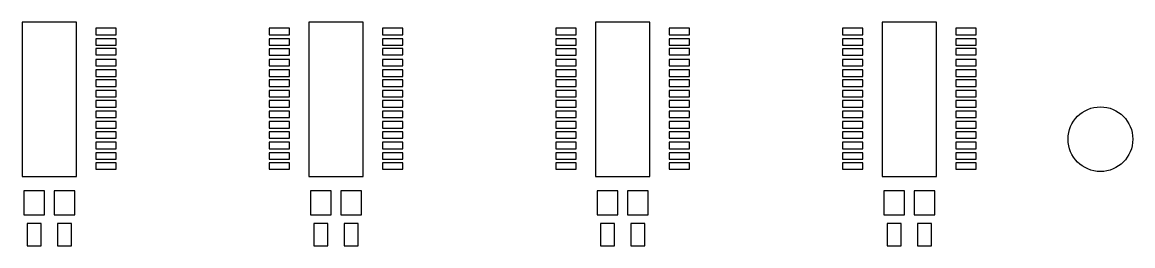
# Model space of a CAD drawing. Extents: x 68 to 209, y -167 to -95.
# Drawn here: x 139.3 to 209, y -165.2 to -151.2 of the extents above; entities that cross this region are included whole.
import ezdxf

# ---------------------------------------------------------------- set-up
doc = ezdxf.new("R2010")
doc.units = 0
doc.header["$MEASUREMENT"] = 0
doc.layers.add('BLACK', color=250, linetype='CONTINUOUS')

msp = doc.modelspace()

# ---------------------------------------------------------------- linework, layer by layer
at = {"layer": 'BLACK'}
for p, q in [((142.7, -151.15), (139.3, -151.15)), ((139.3, -151.15), (139.3, -160.85)), ((142.7, -160.85), (142.7, -151.15)), ((160.7, -151.15), (157.3, -151.15)), ((157.3, -151.15), (157.3, -160.85)), ((160.7, -160.85), (160.7, -151.15)), ((178.7, -151.15), (175.3, -151.15)), ((175.3, -151.15), (175.3, -160.85)), ((178.7, -160.85), (178.7, -151.15)), ((196.7, -151.15), (193.3, -151.15)), ((193.3, -151.15), (193.3, -160.85)), ((196.7, -160.85), (196.7, -151.15)), ((145.191, -151.53), (143.921, -151.53)), ((143.921, -151.53), (143.921, -151.936)), ((143.921, -151.936), (145.191, -151.936)), ((145.191, -151.936), (145.191, -151.53)), ((156.079, -151.53), (154.809, -151.53)), ((154.809, -151.53), (154.809, -151.936)), ((154.809, -151.936), (156.079, -151.936)), ((156.079, -151.936), (156.079, -151.53)), ((163.191, -151.53), (161.921, -151.53)), ((161.921, -151.53), (161.921, -151.936)), ((161.921, -151.936), (163.191, -151.936)), ((163.191, -151.936), (163.191, -151.53)), ((174.079, -151.53), (172.809, -151.53)), ((172.809, -151.53), (172.809, -151.936)), ((172.809, -151.936), (174.079, -151.936)), ((174.079, -151.936), (174.079, -151.53)), ((181.191, -151.53), (179.921, -151.53)), ((179.921, -151.53), (179.921, -151.936)), ((179.921, -151.936), (181.191, -151.936)), ((181.191, -151.936), (181.191, -151.53)), ((192.079, -151.53), (190.809, -151.53)), ((190.809, -151.53), (190.809, -151.936)), ((190.809, -151.936), (192.079, -151.936)), ((192.079, -151.936), (192.079, -151.53)), ((199.191, -151.53), (197.921, -151.53)), ((197.921, -151.53), (197.921, -151.936)), ((197.921, -151.936), (199.191, -151.936)), ((199.191, -151.936), (199.191, -151.53)), ((145.191, -152.19), (143.921, -152.19)), ((143.921, -152.19), (143.921, -152.596)), ((143.921, -152.596), (145.191, -152.596)), ((145.191, -152.596), (145.191, -152.19)), ((156.079, -152.19), (154.809, -152.19)), ((154.809, -152.19), (154.809, -152.596)), ((154.809, -152.596), (156.079, -152.596)), ((156.079, -152.596), (156.079, -152.19)), ((163.191, -152.19), (161.921, -152.19)), ((161.921, -152.19), (161.921, -152.596)), ((161.921, -152.596), (163.191, -152.596)), ((163.191, -152.596), (163.191, -152.19)), ((174.079, -152.19), (172.809, -152.19)), ((172.809, -152.19), (172.809, -152.596)), ((172.809, -152.596), (174.079, -152.596)), ((174.079, -152.596), (174.079, -152.19)), ((181.191, -152.19), (179.921, -152.19)), ((179.921, -152.19), (179.921, -152.596)), ((179.921, -152.596), (181.191, -152.596)), ((181.191, -152.596), (181.191, -152.19)), ((192.079, -152.19), (190.809, -152.19)), ((190.809, -152.19), (190.809, -152.596)), ((190.809, -152.596), (192.079, -152.596)), ((192.079, -152.596), (192.079, -152.19)), ((199.191, -152.19), (197.921, -152.19)), ((197.921, -152.19), (197.921, -152.596)), ((197.921, -152.596), (199.191, -152.596)), ((199.191, -152.596), (199.191, -152.19)), ((145.191, -152.8), (143.921, -152.8)), ((143.921, -152.8), (143.921, -153.206)), ((143.921, -153.206), (145.191, -153.206)), ((145.191, -153.206), (145.191, -152.8)), ((156.079, -152.825), (154.809, -152.825)), ((154.809, -152.825), (154.809, -153.231)), ((154.809, -153.231), (156.079, -153.231)), ((156.079, -153.231), (156.079, -152.825)), ((163.191, -152.8), (161.921, -152.8)), ((161.921, -152.8), (161.921, -153.206)), ((161.921, -153.206), (163.191, -153.206)), ((163.191, -153.206), (163.191, -152.8)), ((174.079, -152.825), (172.809, -152.825)), ((172.809, -152.825), (172.809, -153.231)), ((172.809, -153.231), (174.079, -153.231)), ((174.079, -153.231), (174.079, -152.825)), ((181.191, -152.8), (179.921, -152.8)), ((179.921, -152.8), (179.921, -153.206)), ((179.921, -153.206), (181.191, -153.206)), ((181.191, -153.206), (181.191, -152.8)), ((192.079, -152.825), (190.809, -152.825)), ((190.809, -152.825), (190.809, -153.231)), ((190.809, -153.231), (192.079, -153.231)), ((192.079, -153.231), (192.079, -152.825)), ((199.191, -152.8), (197.921, -152.8)), ((197.921, -152.8), (197.921, -153.206)), ((197.921, -153.206), (199.191, -153.206)), ((199.191, -153.206), (199.191, -152.8)), ((145.191, -153.485), (143.921, -153.485)), ((143.921, -153.485), (143.921, -153.892)), ((143.921, -153.892), (145.191, -153.892)), ((145.191, -153.892), (145.191, -153.485)), ((156.079, -153.485), (154.809, -153.485)), ((154.809, -153.485), (154.809, -153.892)), ((154.809, -153.892), (156.079, -153.892)), ((156.079, -153.892), (156.079, -153.485)), ((163.191, -153.485), (161.921, -153.485)), ((161.921, -153.485), (161.921, -153.892)), ((161.921, -153.892), (163.191, -153.892)), ((163.191, -153.892), (163.191, -153.485)), ((174.079, -153.485), (172.809, -153.485)), ((172.809, -153.485), (172.809, -153.892)), ((172.809, -153.892), (174.079, -153.892)), ((174.079, -153.892), (174.079, -153.485)), ((181.191, -153.485), (179.921, -153.485)), ((179.921, -153.485), (179.921, -153.892)), ((179.921, -153.892), (181.191, -153.892)), ((181.191, -153.892), (181.191, -153.485)), ((192.079, -153.485), (190.809, -153.485)), ((190.809, -153.485), (190.809, -153.892)), ((190.809, -153.892), (192.079, -153.892)), ((192.079, -153.892), (192.079, -153.485)), ((199.191, -153.485), (197.921, -153.485)), ((197.921, -153.485), (197.921, -153.892)), ((197.921, -153.892), (199.191, -153.892)), ((199.191, -153.892), (199.191, -153.485)), ((145.191, -154.146), (143.921, -154.146)), ((143.921, -154.146), (143.921, -154.552)), ((143.921, -154.552), (145.191, -154.552)), ((145.191, -154.781), (143.921, -154.781)), ((143.921, -154.781), (143.921, -155.187)), ((145.191, -154.552), (145.191, -154.146)), ((145.191, -155.187), (145.191, -154.781)), ((156.079, -154.146), (154.809, -154.146)), ((154.809, -154.146), (154.809, -154.552)), ((154.809, -154.552), (156.079, -154.552)), ((156.079, -154.781), (154.809, -154.781)), ((154.809, -154.781), (154.809, -155.187)), ((156.079, -154.552), (156.079, -154.146)), ((156.079, -155.187), (156.079, -154.781)), ((163.191, -154.146), (161.921, -154.146)), ((161.921, -154.146), (161.921, -154.552)), ((161.921, -154.552), (163.191, -154.552)), ((163.191, -154.781), (161.921, -154.781)), ((161.921, -154.781), (161.921, -155.187)), ((163.191, -154.552), (163.191, -154.146)), ((163.191, -155.187), (163.191, -154.781)), ((174.079, -154.146), (172.809, -154.146)), ((172.809, -154.146), (172.809, -154.552)), ((172.809, -154.552), (174.079, -154.552)), ((174.079, -154.781), (172.809, -154.781)), ((172.809, -154.781), (172.809, -155.187)), ((174.079, -154.552), (174.079, -154.146)), ((174.079, -155.187), (174.079, -154.781)), ((181.191, -154.146), (179.921, -154.146)), ((179.921, -154.146), (179.921, -154.552)), ((179.921, -154.552), (181.191, -154.552)), ((181.191, -154.781), (179.921, -154.781)), ((179.921, -154.781), (179.921, -155.187)), ((181.191, -154.552), (181.191, -154.146)), ((181.191, -155.187), (181.191, -154.781)), ((192.079, -154.146), (190.809, -154.146)), ((190.809, -154.146), (190.809, -154.552)), ((190.809, -154.552), (192.079, -154.552)), ((192.079, -154.781), (190.809, -154.781)), ((190.809, -154.781), (190.809, -155.187)), ((192.079, -154.552), (192.079, -154.146)), ((192.079, -155.187), (192.079, -154.781)), ((199.191, -154.146), (197.921, -154.146)), ((197.921, -154.146), (197.921, -154.552)), ((197.921, -154.552), (199.191, -154.552)), ((199.191, -154.781), (197.921, -154.781)), ((197.921, -154.781), (197.921, -155.187)), ((199.191, -154.552), (199.191, -154.146)), ((199.191, -155.187), (199.191, -154.781)), ((143.921, -155.187), (145.191, -155.187)), ((145.191, -155.441), (143.921, -155.441)), ((143.921, -155.441), (143.921, -155.848)), ((145.191, -155.848), (145.191, -155.441)), ((154.809, -155.187), (156.079, -155.187)), ((156.079, -155.441), (154.809, -155.441)), ((154.809, -155.441), (154.809, -155.848)), ((156.079, -155.848), (156.079, -155.441)), ((161.921, -155.187), (163.191, -155.187)), ((163.191, -155.441), (161.921, -155.441)), ((161.921, -155.441), (161.921, -155.848)), ((163.191, -155.848), (163.191, -155.441)), ((172.809, -155.187), (174.079, -155.187)), ((174.079, -155.441), (172.809, -155.441)), ((172.809, -155.441), (172.809, -155.848)), ((174.079, -155.848), (174.079, -155.441)), ((179.921, -155.187), (181.191, -155.187)), ((181.191, -155.441), (179.921, -155.441)), ((179.921, -155.441), (179.921, -155.848)), ((181.191, -155.848), (181.191, -155.441)), ((190.809, -155.187), (192.079, -155.187)), ((192.079, -155.441), (190.809, -155.441)), ((190.809, -155.441), (190.809, -155.848)), ((192.079, -155.848), (192.079, -155.441)), ((197.921, -155.187), (199.191, -155.187)), ((199.191, -155.441), (197.921, -155.441)), ((197.921, -155.441), (197.921, -155.848)), ((199.191, -155.848), (199.191, -155.441)), ((143.921, -155.848), (145.191, -155.848)), ((145.191, -156.076), (143.921, -156.076)), ((143.921, -156.076), (143.921, -156.483)), ((145.191, -156.483), (145.191, -156.076)), ((154.809, -155.848), (156.079, -155.848)), ((156.079, -156.076), (154.809, -156.076)), ((154.809, -156.076), (154.809, -156.483)), ((156.079, -156.483), (156.079, -156.076)), ((161.921, -155.848), (163.191, -155.848)), ((163.191, -156.076), (161.921, -156.076)), ((161.921, -156.076), (161.921, -156.483)), ((163.191, -156.483), (163.191, -156.076)), ((172.809, -155.848), (174.079, -155.848)), ((174.079, -156.076), (172.809, -156.076)), ((172.809, -156.076), (172.809, -156.483)), ((174.079, -156.483), (174.079, -156.076)), ((179.921, -155.848), (181.191, -155.848)), ((181.191, -156.076), (179.921, -156.076)), ((179.921, -156.076), (179.921, -156.483)), ((181.191, -156.483), (181.191, -156.076)), ((190.809, -155.848), (192.079, -155.848)), ((192.079, -156.076), (190.809, -156.076)), ((190.809, -156.076), (190.809, -156.483)), ((192.079, -156.483), (192.079, -156.076)), ((197.921, -155.848), (199.191, -155.848)), ((199.191, -156.076), (197.921, -156.076)), ((197.921, -156.076), (197.921, -156.483)), ((199.191, -156.483), (199.191, -156.076)), ((143.921, -156.483), (145.191, -156.483)), ((145.191, -156.737), (143.921, -156.737)), ((143.921, -156.737), (143.921, -157.143)), ((145.191, -157.143), (145.191, -156.737)), ((154.809, -156.483), (156.079, -156.483)), ((156.079, -156.737), (154.809, -156.737)), ((154.809, -156.737), (154.809, -157.143)), ((156.079, -157.143), (156.079, -156.737)), ((161.921, -156.483), (163.191, -156.483)), ((163.191, -156.737), (161.921, -156.737)), ((161.921, -156.737), (161.921, -157.143)), ((163.191, -157.143), (163.191, -156.737)), ((172.809, -156.483), (174.079, -156.483)), ((174.079, -156.737), (172.809, -156.737)), ((172.809, -156.737), (172.809, -157.143)), ((174.079, -157.143), (174.079, -156.737)), ((179.921, -156.483), (181.191, -156.483)), ((181.191, -156.737), (179.921, -156.737)), ((179.921, -156.737), (179.921, -157.143)), ((181.191, -157.143), (181.191, -156.737)), ((190.809, -156.483), (192.079, -156.483)), ((192.079, -156.737), (190.809, -156.737)), ((190.809, -156.737), (190.809, -157.143)), ((192.079, -157.143), (192.079, -156.737)), ((197.921, -156.483), (199.191, -156.483)), ((199.191, -156.737), (197.921, -156.737)), ((197.921, -156.737), (197.921, -157.143)), ((199.191, -157.143), (199.191, -156.737)), ((143.921, -157.143), (145.191, -157.143)), ((145.191, -157.397), (143.921, -157.397)), ((143.921, -157.397), (143.921, -157.803)), ((145.191, -157.803), (145.191, -157.397)), ((154.809, -157.143), (156.079, -157.143)), ((156.079, -157.397), (154.809, -157.397)), ((154.809, -157.397), (154.809, -157.803)), ((156.079, -157.803), (156.079, -157.397)), ((161.921, -157.143), (163.191, -157.143)), ((163.191, -157.397), (161.921, -157.397)), ((161.921, -157.397), (161.921, -157.803)), ((163.191, -157.803), (163.191, -157.397)), ((172.809, -157.143), (174.079, -157.143)), ((174.079, -157.397), (172.809, -157.397)), ((172.809, -157.397), (172.809, -157.803)), ((174.079, -157.803), (174.079, -157.397)), ((179.921, -157.143), (181.191, -157.143)), ((181.191, -157.397), (179.921, -157.397)), ((179.921, -157.397), (179.921, -157.803)), ((181.191, -157.803), (181.191, -157.397)), ((190.809, -157.143), (192.079, -157.143)), ((192.079, -157.397), (190.809, -157.397)), ((190.809, -157.397), (190.809, -157.803)), ((192.079, -157.803), (192.079, -157.397)), ((197.921, -157.143), (199.191, -157.143)), ((199.191, -157.397), (197.921, -157.397)), ((197.921, -157.397), (197.921, -157.803)), ((199.191, -157.803), (199.191, -157.397)), ((143.921, -157.803), (145.191, -157.803)), ((145.191, -158.032), (143.921, -158.032)), ((143.921, -158.032), (143.921, -158.438)), ((145.191, -158.438), (145.191, -158.032)), ((154.809, -157.803), (156.079, -157.803)), ((156.079, -158.032), (154.809, -158.032)), ((154.809, -158.032), (154.809, -158.438)), ((156.079, -158.438), (156.079, -158.032)), ((161.921, -157.803), (163.191, -157.803)), ((163.191, -158.032), (161.921, -158.032)), ((161.921, -158.032), (161.921, -158.438)), ((163.191, -158.438), (163.191, -158.032)), ((172.809, -157.803), (174.079, -157.803)), ((174.079, -158.032), (172.809, -158.032)), ((172.809, -158.032), (172.809, -158.438)), ((174.079, -158.438), (174.079, -158.032)), ((179.921, -157.803), (181.191, -157.803)), ((181.191, -158.032), (179.921, -158.032)), ((179.921, -158.032), (179.921, -158.438)), ((181.191, -158.438), (181.191, -158.032)), ((190.809, -157.803), (192.079, -157.803)), ((192.079, -158.032), (190.809, -158.032)), ((190.809, -158.032), (190.809, -158.438)), ((192.079, -158.438), (192.079, -158.032)), ((197.921, -157.803), (199.191, -157.803)), ((199.191, -158.032), (197.921, -158.032)), ((197.921, -158.032), (197.921, -158.438)), ((199.191, -158.438), (199.191, -158.032)), ((143.921, -158.438), (145.191, -158.438)), ((145.191, -158.692), (143.921, -158.692)), ((143.921, -158.692), (143.921, -159.099)), ((145.191, -159.099), (145.191, -158.692)), ((154.809, -158.438), (156.079, -158.438)), ((156.079, -158.692), (154.809, -158.692)), ((154.809, -158.692), (154.809, -159.099)), ((156.079, -159.099), (156.079, -158.692)), ((161.921, -158.438), (163.191, -158.438)), ((163.191, -158.692), (161.921, -158.692)), ((161.921, -158.692), (161.921, -159.099)), ((163.191, -159.099), (163.191, -158.692)), ((172.809, -158.438), (174.079, -158.438)), ((174.079, -158.692), (172.809, -158.692)), ((172.809, -158.692), (172.809, -159.099)), ((174.079, -159.099), (174.079, -158.692)), ((179.921, -158.438), (181.191, -158.438)), ((181.191, -158.692), (179.921, -158.692)), ((179.921, -158.692), (179.921, -159.099)), ((181.191, -159.099), (181.191, -158.692)), ((190.809, -158.438), (192.079, -158.438)), ((192.079, -158.692), (190.809, -158.692)), ((190.809, -158.692), (190.809, -159.099)), ((192.079, -159.099), (192.079, -158.692)), ((197.921, -158.438), (199.191, -158.438)), ((199.191, -158.692), (197.921, -158.692)), ((197.921, -158.692), (197.921, -159.099)), ((199.191, -159.099), (199.191, -158.692)), ((143.921, -159.099), (145.191, -159.099)), ((145.191, -159.353), (143.921, -159.353)), ((143.921, -159.353), (143.921, -159.759)), ((145.191, -159.759), (145.191, -159.353)), ((154.809, -159.099), (156.079, -159.099)), ((156.079, -159.353), (154.809, -159.353)), ((154.809, -159.353), (154.809, -159.759)), ((156.079, -159.759), (156.079, -159.353)), ((161.921, -159.099), (163.191, -159.099)), ((163.191, -159.353), (161.921, -159.353)), ((161.921, -159.353), (161.921, -159.759)), ((163.191, -159.759), (163.191, -159.353)), ((172.809, -159.099), (174.079, -159.099)), ((174.079, -159.353), (172.809, -159.353)), ((172.809, -159.353), (172.809, -159.759)), ((174.079, -159.759), (174.079, -159.353)), ((179.921, -159.099), (181.191, -159.099)), ((181.191, -159.353), (179.921, -159.353)), ((179.921, -159.353), (179.921, -159.759)), ((181.191, -159.759), (181.191, -159.353)), ((190.809, -159.099), (192.079, -159.099)), ((192.079, -159.353), (190.809, -159.353)), ((190.809, -159.353), (190.809, -159.759)), ((192.079, -159.759), (192.079, -159.353)), ((197.921, -159.099), (199.191, -159.099)), ((199.191, -159.353), (197.921, -159.353)), ((197.921, -159.353), (197.921, -159.759)), ((199.191, -159.759), (199.191, -159.353)), ((143.921, -159.759), (145.191, -159.759)), ((145.191, -159.988), (143.921, -159.988)), ((143.921, -159.988), (143.921, -160.394)), ((145.191, -160.394), (145.191, -159.988)), ((154.809, -159.759), (156.079, -159.759)), ((156.079, -159.988), (154.809, -159.988)), ((154.809, -159.988), (154.809, -160.394)), ((156.079, -160.394), (156.079, -159.988)), ((161.921, -159.759), (163.191, -159.759)), ((163.191, -159.988), (161.921, -159.988)), ((161.921, -159.988), (161.921, -160.394)), ((163.191, -160.394), (163.191, -159.988)), ((172.809, -159.759), (174.079, -159.759)), ((174.079, -159.988), (172.809, -159.988)), ((172.809, -159.988), (172.809, -160.394)), ((174.079, -160.394), (174.079, -159.988)), ((179.921, -159.759), (181.191, -159.759)), ((181.191, -159.988), (179.921, -159.988)), ((179.921, -159.988), (179.921, -160.394)), ((181.191, -160.394), (181.191, -159.988)), ((190.809, -159.759), (192.079, -159.759)), ((192.079, -159.988), (190.809, -159.988)), ((190.809, -159.988), (190.809, -160.394)), ((192.079, -160.394), (192.079, -159.988)), ((197.921, -159.759), (199.191, -159.759)), ((199.191, -159.988), (197.921, -159.988)), ((197.921, -159.988), (197.921, -160.394)), ((199.191, -160.394), (199.191, -159.988)), ((139.3, -160.85), (142.7, -160.85)), ((143.921, -160.394), (145.191, -160.394)), ((154.809, -160.394), (156.079, -160.394)), ((157.3, -160.85), (160.7, -160.85)), ((161.921, -160.394), (163.191, -160.394)), ((172.809, -160.394), (174.079, -160.394)), ((175.3, -160.85), (178.7, -160.85)), ((179.921, -160.394), (181.191, -160.394)), ((190.809, -160.394), (192.079, -160.394)), ((193.3, -160.85), (196.7, -160.85)), ((197.921, -160.394), (199.191, -160.394)), ((140.698, -161.751), (139.397, -161.751)), ((139.397, -161.751), (139.397, -163.249)), ((140.698, -163.249), (140.698, -161.751)), ((142.603, -161.751), (141.302, -161.751)), ((141.302, -161.751), (141.302, -163.249)), ((142.603, -163.249), (142.603, -161.751)), ((157.397, -161.751), (157.397, -163.249)), ((158.698, -161.751), (157.397, -161.751)), ((158.698, -163.249), (158.698, -161.751)), ((159.302, -161.751), (159.302, -163.249)), ((160.603, -161.751), (159.302, -161.751)), ((160.603, -163.249), (160.603, -161.751)), ((175.397, -161.751), (175.397, -163.249)), ((176.698, -161.751), (175.397, -161.751)), ((176.698, -163.249), (176.698, -161.751)), ((177.302, -161.751), (177.302, -163.249)), ((178.603, -161.751), (177.302, -161.751)), ((178.603, -163.249), (178.603, -161.751)), ((193.397, -161.751), (193.397, -163.249)), ((194.698, -161.751), (193.397, -161.751)), ((194.698, -163.249), (194.698, -161.751)), ((195.302, -161.751), (195.302, -163.249)), ((196.603, -161.751), (195.302, -161.751)), ((196.603, -163.249), (196.603, -161.751)), ((139.397, -163.249), (140.698, -163.249)), ((139.603, -163.802), (139.603, -165.199)), ((140.492, -163.802), (139.603, -163.802)), ((140.492, -165.199), (140.492, -163.802)), ((141.302, -163.249), (142.603, -163.249)), ((141.508, -163.802), (141.508, -165.199)), ((142.397, -163.802), (141.508, -163.802)), ((142.397, -165.199), (142.397, -163.802)), ((157.397, -163.249), (158.698, -163.249)), ((157.603, -163.802), (157.603, -165.199)), ((158.492, -163.802), (157.603, -163.802)), ((158.492, -165.199), (158.492, -163.802)), ((159.302, -163.249), (160.603, -163.249)), ((159.508, -163.802), (159.508, -165.199)), ((160.397, -163.802), (159.508, -163.802)), ((160.397, -165.199), (160.397, -163.802)), ((175.397, -163.249), (176.698, -163.249)), ((175.603, -163.802), (175.603, -165.199)), ((176.492, -163.802), (175.603, -163.802)), ((176.492, -165.199), (176.492, -163.802)), ((177.302, -163.249), (178.603, -163.249)), ((177.508, -163.802), (177.508, -165.199)), ((178.397, -163.802), (177.508, -163.802)), ((178.397, -165.199), (178.397, -163.802)), ((193.397, -163.249), (194.698, -163.249)), ((193.603, -163.802), (193.603, -165.199)), ((194.492, -163.802), (193.603, -163.802)), ((194.492, -165.199), (194.492, -163.802)), ((195.302, -163.249), (196.603, -163.249)), ((195.508, -163.802), (195.508, -165.199)), ((196.397, -163.802), (195.508, -163.802)), ((196.397, -165.199), (196.397, -163.802)), ((139.603, -165.199), (140.492, -165.199)), ((141.508, -165.199), (142.397, -165.199)), ((157.603, -165.199), (158.492, -165.199)), ((159.508, -165.199), (160.397, -165.199)), ((175.603, -165.199), (176.492, -165.199)), ((177.508, -165.199), (178.397, -165.199)), ((193.603, -165.199), (194.492, -165.199)), ((195.508, -165.199), (196.397, -165.199))]:
    msp.add_line(p, q, dxfattribs=at)
msp.add_circle((207, -158.5), 2.032, dxfattribs=at)

doc.saveas('drawing.dxf')
